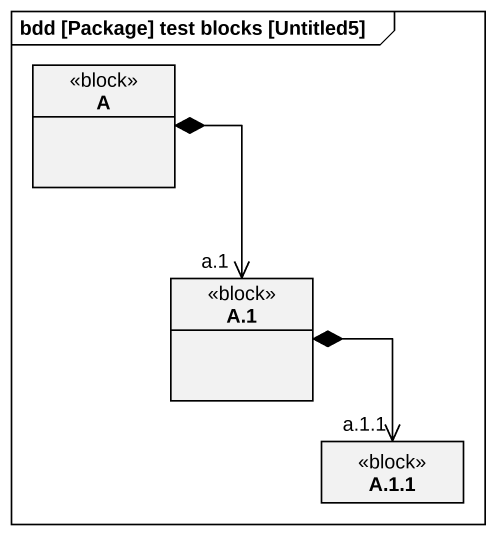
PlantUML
@startuml
mainframe bdd [Package] test blocks [Untitled5]
hide circle
hide empty members
class A <<block>>
class "A.1" as A_1 <<block>>
class "A.1.1" as A_1_1 <<block>>
A_1 "a.1" <-up-* A
A_1_1 "a.1.1" <-up-* A_1
@enduml
